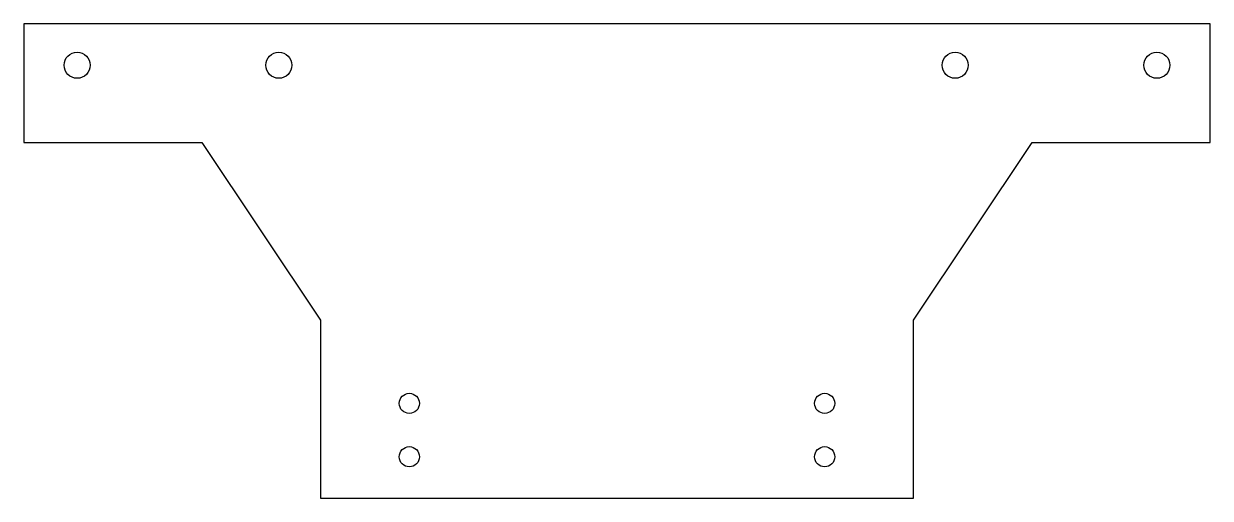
# Model space of a CAD drawing. Header units: millimetres. Extents: x -50 to 150, y 0 to 80.
import ezdxf

# ---------------------------------------------------------------- set-up
doc = ezdxf.new("R2010")
doc.units = ezdxf.units.MM

msp = doc.modelspace()

# ---------------------------------------------------------------- linework, layer by layer
msp.add_lwpolyline([(0, 0), (100, 0), (100, 30), (120, 60), (150, 60), (150, 80), (-50, 80), (-50, 60), (-20, 60), (0, 30)], close=True)
for centre, radius in [((-41, 73), 2.2), ((-7, 73), 2.2), ((107, 73), 2.2), ((141, 73), 2.2), ((15, 16), 1.7), ((85, 16), 1.7), ((15, 7), 1.7), ((85, 7), 1.7)]:
    msp.add_circle(centre, radius)

doc.saveas('drawing.dxf')
